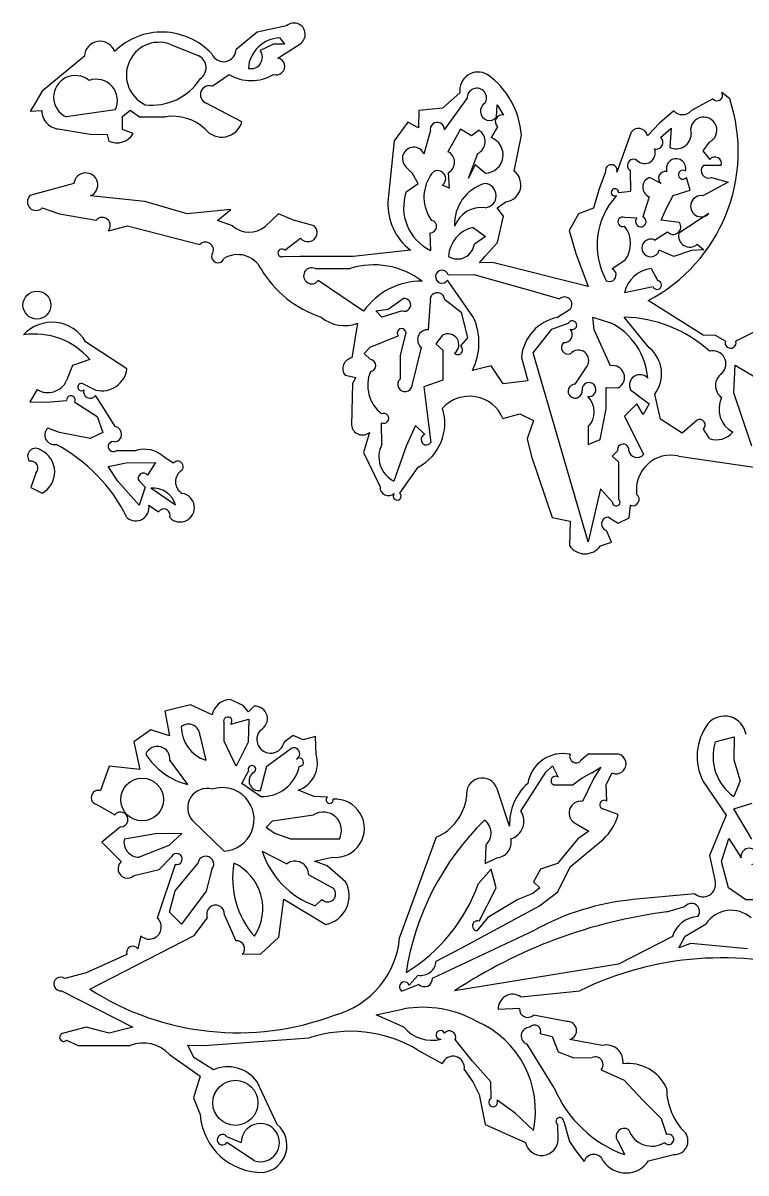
# Model space of a CAD drawing. Extents: x 0.1 to 7.7, y 0.72 to 10.33.
# Drawn here: x 4.033 to 5.688, y 2.604 to 5.236 of the extents above; entities that cross this region are included whole.
import ezdxf

# ---------------------------------------------------------------- set-up
doc = ezdxf.new("R2010")
doc.units = 0

msp = doc.modelspace()

# ---------------------------------------------------------------- linework, layer by layer
at = {"layer": 'Default', "color": 162, "linetype": 'CONTINUOUS'}
for p, q in [((4.569151, 5.21457), (4.52074, 5.175436)), ((4.635829, 5.229183), (4.569151, 5.21457)), ((4.368835, 5.187517), (4.435244, 5.160687)), ((4.606215, 5.187517), (4.575648, 5.172503)), ((4.63169, 5.187294), (4.606215, 5.187517)), ((4.616495, 5.155498), (4.666192, 5.187611)), ((4.620324, 5.201544), (4.63169, 5.187294)), ((4.173607, 5.159734), (4.077007, 5.079655)), ((4.465758, 5.091119), (4.504422, 5.118072)), ((4.077007, 5.079655), (4.058223, 5.048137)), ((5.033015, 5.075759), (4.993204, 5.040938)), ((4.997695, 4.991461), (5.049406, 5.062986)), ((5.6122, 5.062516), (5.563147, 5.035154)), ((5.650549, 5.062095), (5.632406, 5.076779)), ((4.058223, 5.048137), (4.049557, 5.034124)), ((4.049557, 5.034124), (4.075642, 5.035263)), ((4.243972, 5.036781), (4.131944, 5.020849)), ((4.260198, 5.021467), (4.277886, 5.036474)), ((4.277886, 5.036474), (4.299227, 5.020849)), ((4.534075, 5.009846), (4.450906, 5.052955)), ((4.938837, 5.035493), (4.938475, 4.995555)), ((4.993204, 5.040938), (4.938837, 5.035493)), ((5.116821, 5.020266), (5.11814, 5.048707)), ((5.11814, 5.048707), (5.132959, 5.025099)), ((5.52237, 5.034738), (5.490118, 5.006317)), ((4.260401, 4.992043), (4.260198, 5.021467)), ((4.299227, 5.020849), (4.359193, 5.020849)), ((4.91401, 5.008527), (4.882674, 4.965741)), ((4.938475, 4.995555), (4.91401, 5.008527)), ((5.490118, 5.006317), (5.462087, 4.977799)), ((4.117599, 4.993064), (4.186832, 4.981399)), ((4.186832, 4.981399), (4.225401, 4.98021)), ((4.225401, 4.98021), (4.229167, 4.965294)), ((4.284998, 4.982608), (4.260401, 4.992043)), ((4.950813, 4.93632), (4.965278, 4.987957)), ((5.03409, 4.993085), (5.005505, 4.940996)), ((5.059101, 4.977758), (5.03409, 4.993085)), ((5.077032, 4.990129), (5.059101, 4.977758)), ((5.119015, 4.998216), (5.104167, 4.973381)), ((5.156985, 4.896505), (5.173611, 4.979138)), ((5.424027, 4.983929), (5.392106, 4.894366)), ((5.492118, 4.97379), (5.516219, 4.994679)), ((5.516219, 4.994679), (5.513568, 4.950601)), ((4.882674, 4.965741), (4.868056, 4.826142)), ((5.603501, 4.96281), (5.588597, 4.942914)), ((5.052645, 4.880429), (5.073654, 4.93686)), ((5.588597, 4.942914), (5.604726, 4.923202)), ((4.924613, 4.891322), (4.909454, 4.906371)), ((5.067711, 4.911404), (5.052645, 4.880429)), ((5.090872, 4.892361), (5.067711, 4.911404)), ((5.423918, 4.850521), (5.423611, 4.897852)), ((5.631299, 4.909265), (5.590498, 4.909933)), ((4.937077, 4.868382), (4.924613, 4.891322)), ((5.005936, 4.892965), (5.007971, 4.857525)), ((5.366511, 4.895219), (5.35056, 4.853602)), ((5.493341, 4.868412), (5.466885, 4.882035)), ((5.560308, 4.853514), (5.551406, 4.882158)), ((5.64718, 4.871089), (5.589183, 4.84033)), ((5.608613, 4.88196), (5.64718, 4.871089)), ((4.149354, 4.868662), (4.048609, 4.840566)), ((4.910152, 4.849519), (4.937077, 4.868382)), ((5.007971, 4.857525), (4.992764, 4.864526)), ((5.35056, 4.853602), (5.338321, 4.811614)), ((5.395965, 4.847897), (5.423918, 4.850521)), ((5.52128, 4.84065), (5.560308, 4.853514)), ((4.311376, 4.827088), (4.187654, 4.840152)), ((4.40832, 4.798626), (4.311376, 4.827088)), ((5.118204, 4.812647), (5.138183, 4.826545)), ((5.466232, 4.837992), (5.451389, 4.792351)), ((5.505886, 4.81197), (5.52128, 4.84065)), ((4.076862, 4.812523), (4.116401, 4.798626)), ((4.116401, 4.798626), (4.200657, 4.78472)), ((4.508399, 4.808952), (4.40832, 4.798626)), ((4.478363, 4.783471), (4.508399, 4.808952)), ((4.617868, 4.798797), (4.587479, 4.770196)), ((4.652096, 4.784738), (4.617868, 4.798797)), ((5.132934, 4.793899), (5.118204, 4.812647)), ((5.119064, 4.733585), (5.132934, 4.793899)), ((5.304386, 4.798857), (5.283246, 4.760648)), ((5.338321, 4.811614), (5.304386, 4.798857)), ((5.437883, 4.788955), (5.409918, 4.790695)), ((5.493736, 4.784247), (5.505886, 4.81197)), ((5.602697, 4.799419), (5.533762, 4.75461)), ((4.228139, 4.760353), (4.271898, 4.77151)), ((4.271898, 4.77151), (4.437619, 4.72907)), ((4.512452, 4.771415), (4.478363, 4.783471)), ((4.699536, 4.771505), (4.652096, 4.784738)), ((5.063148, 4.767981), (5.091793, 4.746999)), ((5.535613, 4.77887), (5.493736, 4.784247)), ((4.632084, 4.715451), (4.668028, 4.743648)), ((4.964382, 4.755033), (4.965278, 4.715293)), ((5.091793, 4.746999), (5.066006, 4.729774)), ((5.283246, 4.760648), (5.298611, 4.708572)), ((5.478692, 4.738686), (5.508364, 4.757738)), ((4.919542, 4.715814), (4.788528, 4.701404)), ((5.090767, 4.702258), (5.119064, 4.733585)), ((5.522385, 4.701333), (5.488896, 4.715668)), ((5.562689, 4.715293), (5.522385, 4.701333)), ((5.591199, 4.716849), (5.562689, 4.715293)), ((5.576178, 4.729182), (5.591199, 4.716849)), ((4.666861, 4.701404), (4.627086, 4.70093)), ((4.788528, 4.701404), (4.666861, 4.701404)), ((5.077953, 4.686698), (5.090767, 4.702258)), ((5.107244, 4.687747), (5.077953, 4.686698)), ((5.326726, 4.632376), (5.107244, 4.687747)), ((5.298611, 4.708572), (5.326726, 4.632376)), ((5.410726, 4.692002), (5.381661, 4.673289)), ((4.701718, 4.673626), (4.781346, 4.673626)), ((5.005976, 4.659737), (5.064885, 4.659888)), ((5.064885, 4.659888), (5.200895, 4.622328)), ((5.470738, 4.674186), (5.48618, 4.645862)), ((4.8125, 4.576404), (4.708637, 4.64665)), ((5.064221, 4.561867), (5.004314, 4.646838)), ((5.200895, 4.622328), (5.260692, 4.604181)), ((5.475159, 4.631959), (5.409722, 4.61807)), ((4.840518, 4.576615), (4.868576, 4.580474)), ((4.868576, 4.580474), (4.902737, 4.60495)), ((4.961048, 4.533721), (4.965278, 4.59808)), ((4.997579, 4.603729), (5.0357, 4.573893)), ((5.28571, 4.581163), (5.256235, 4.562009)), ((5.589977, 4.521252), (5.463765, 4.600271)), ((4.854167, 4.562515), (4.840518, 4.576615)), ((4.900722, 4.576796), (4.854167, 4.562515)), ((5.0357, 4.573893), (5.050322, 4.514942)), ((5.336809, 4.562796), (5.377468, 4.54963)), ((5.340278, 4.533418), (5.336809, 4.562796)), ((5.466353, 4.492521), (5.408849, 4.56249)), ((4.79875, 4.548475), (4.78575, 4.469078)), ((5.2003, 4.481221), (5.243317, 4.534964)), ((5.243317, 4.534964), (5.281022, 4.548938)), ((5.377669, 4.451012), (5.340278, 4.533418)), ((5.745862, 4.548626), (5.66457, 4.507358)), ((4.270836, 4.44447), (4.176079, 4.506293)), ((4.8277, 4.493667), (4.891746, 4.519827)), ((4.907776, 4.520186), (4.895833, 4.475251)), ((4.993133, 4.520922), (4.977469, 4.501305)), ((4.977469, 4.501305), (4.993958, 4.487315)), ((5.050322, 4.514942), (5.03443, 4.496621)), ((5.618244, 4.520624), (5.589977, 4.521252)), ((5.640506, 4.507902), (5.618244, 4.520624)), ((4.813418, 4.479689), (4.8277, 4.493667)), ((4.828004, 4.465368), (4.813418, 4.479689)), ((4.895833, 4.475251), (4.895833, 4.420726)), ((4.923869, 4.40645), (4.945006, 4.493182)), ((4.993958, 4.487315), (4.993569, 4.41849)), ((5.326389, 4.048624), (5.2003, 4.481221)), ((4.146373, 4.451817), (4.132617, 4.417363)), ((4.185577, 4.465952), (4.146373, 4.451817)), ((5.104532, 4.450943), (5.061476, 4.440748)), ((5.131944, 4.409736), (5.104532, 4.450943)), ((5.173611, 4.469972), (5.188248, 4.416797)), ((5.297071, 4.409107), (5.324062, 4.450566)), ((5.659722, 4.389538), (5.663236, 4.452432)), ((5.663236, 4.452432), (5.712156, 4.423388)), ((4.769975, 4.429791), (4.794814, 4.424653)), ((4.794814, 4.424653), (4.787186, 4.410402)), ((4.065345, 4.396853), (4.04827, 4.368484)), ((4.170909, 4.409923), (4.199551, 4.395752)), ((4.787186, 4.410402), (4.784722, 4.315364)), ((4.993569, 4.41849), (4.950577, 4.40318)), ((4.950577, 4.40318), (4.966272, 4.275497)), ((5.188248, 4.416797), (5.131944, 4.409736)), ((5.367483, 4.401401), (5.395482, 4.40097)), ((5.368056, 4.352687), (5.367483, 4.401401)), ((5.423217, 4.396354), (5.466305, 4.364228)), ((4.086635, 4.36807), (4.132506, 4.37183)), ((4.214788, 4.358464), (4.19843, 4.382971)), ((5.492078, 4.328904), (5.478763, 4.386325)), ((5.701049, 4.266943), (5.659722, 4.389538)), ((4.04827, 4.368484), (4.086635, 4.36807)), ((4.151483, 4.367815), (4.20233, 4.334938)), ((4.2439, 4.312027), (4.214788, 4.358464)), ((5.354314, 4.282384), (5.368056, 4.352687)), ((5.438056, 4.364263), (5.409722, 4.33612)), ((5.452693, 4.339472), (5.438056, 4.364263)), ((5.466305, 4.364228), (5.452693, 4.339472)), ((4.20233, 4.334938), (4.215279, 4.298791)), ((4.854167, 4.270947), (4.853249, 4.320805)), ((5.131417, 4.330427), (5.170366, 4.341316)), ((5.170366, 4.341316), (5.201726, 4.325987)), ((5.201726, 4.325987), (5.186915, 4.28386)), ((5.409722, 4.33612), (5.453055, 4.248285)), ((5.541311, 4.296892), (5.492078, 4.328904)), ((5.575617, 4.326422), (5.541311, 4.296892)), ((4.116045, 4.298513), (4.08927, 4.308109)), ((4.18649, 4.284736), (4.116045, 4.298513)), ((4.215279, 4.298791), (4.18649, 4.284736)), ((4.826196, 4.298799), (4.812116, 4.252733)), ((4.931244, 4.314239), (4.909722, 4.267223)), ((4.952382, 4.293956), (4.931244, 4.314239)), ((5.326389, 4.311421), (5.326244, 4.271005)), ((5.604167, 4.284736), (5.590278, 4.306542)), ((4.909722, 4.267223), (4.881944, 4.187513)), ((5.186915, 4.28386), (5.196793, 4.24351)), ((5.326244, 4.271005), (5.354314, 4.282384)), ((4.289565, 4.256958), (4.245713, 4.256958)), ((4.376814, 4.228668), (4.355233, 4.242522)), ((4.812116, 4.252733), (4.850185, 4.174158)), ((5.196793, 4.24351), (5.243716, 4.103699)), ((5.393579, 4.25629), (5.38119, 4.244224)), ((5.38119, 4.244224), (5.395988, 4.231597)), ((5.534132, 4.244341), (5.732686, 4.21558)), ((4.227482, 4.220755), (4.268807, 4.22918)), ((4.249627, 4.187439), (4.227482, 4.220755)), ((4.268807, 4.22918), (4.33577, 4.230183)), ((4.33577, 4.230183), (4.317826, 4.200862)), ((4.895685, 4.159566), (4.9375, 4.219473)), ((5.395988, 4.231597), (5.395833, 4.178508)), ((4.0625, 4.2055), (4.051022, 4.172657)), ((4.298611, 4.131958), (4.249627, 4.187439)), ((4.298584, 4.187541), (4.312504, 4.173299)), ((4.051022, 4.172657), (4.076389, 4.159736)), ((4.312504, 4.173299), (4.298611, 4.131958)), ((4.381944, 4.131958), (4.325093, 4.170831)), ((5.354647, 4.169278), (5.326389, 4.048624)), ((5.38204, 4.13938), (5.354647, 4.169278)), ((5.395833, 4.178508), (5.395833, 4.146143)), ((4.320668, 4.132554), (4.343041, 4.117069)), ((5.419973, 4.103603), (5.423541, 4.131884)), ((5.243716, 4.103699), (5.285315, 4.095984)), ((5.285315, 4.095984), (5.283751, 4.03972)), ((5.373314, 4.105129), (5.395287, 4.091355)), ((5.395287, 4.091355), (5.419973, 4.103603)), ((5.380262, 4.047778), (5.368722, 4.074313)), ((5.354588, 4.03945), (5.380262, 4.047778)), ((4.536907, 3.673752), (4.507058, 3.687386)), ((4.416075, 3.675351), (4.357607, 3.660762)), ((4.357607, 3.660762), (4.368424, 3.604632)), ((4.466069, 3.652572), (4.416075, 3.675351)), ((4.549021, 3.659395), (4.536907, 3.673752)), ((4.561892, 3.672239), (4.549021, 3.659395)), ((4.493056, 3.592428), (4.492936, 3.634042)), ((4.508311, 3.631193), (4.549632, 3.642705)), ((4.549632, 3.642705), (4.548159, 3.589963)), ((4.325249, 3.618067), (4.286808, 3.590955)), ((4.368424, 3.604632), (4.325249, 3.618067)), ((4.437599, 3.606053), (4.451389, 3.548622)), ((4.286808, 3.590955), (4.300347, 3.52763)), ((4.507557, 3.561572), (4.493056, 3.592428)), ((4.548159, 3.589963), (4.520833, 3.534734)), ((4.651339, 3.604744), (4.630384, 3.589658)), ((4.674049, 3.594904), (4.651339, 3.604744)), ((4.702197, 3.602652), (4.674049, 3.594904)), ((4.703694, 3.561843), (4.702197, 3.602652)), ((5.617401, 3.590303), (5.660613, 3.602277)), ((5.660613, 3.602277), (5.659722, 3.549259)), ((4.520833, 3.534734), (4.507557, 3.561572)), ((4.59071, 3.535081), (4.645055, 3.574277)), ((5.326515, 3.562511), (5.309717, 3.547621)), ((5.395989, 3.562332), (5.326515, 3.562511)), ((4.229829, 3.535215), (4.210027, 3.47885)), ((4.300347, 3.52763), (4.229829, 3.535215)), ((4.36918, 3.548062), (4.409722, 3.493067)), ((4.576664, 3.479504), (4.59071, 3.535081)), ((5.229372, 3.521019), (5.245075, 3.535816)), ((5.245075, 3.535816), (5.257928, 3.50952)), ((5.334716, 3.519923), (5.355384, 3.532251)), ((5.355384, 3.532251), (5.340136, 3.509258)), ((5.659722, 3.549259), (5.674145, 3.501677)), ((4.533757, 3.495458), (4.549257, 3.523745)), ((5.172705, 3.431791), (5.229372, 3.521019)), ((5.340136, 3.509258), (5.313138, 3.454414)), ((5.367764, 3.492717), (5.38117, 3.519441)), ((5.674145, 3.501677), (5.659722, 3.465289)), ((4.576389, 3.465289), (4.533757, 3.495458)), ((4.699367, 3.465289), (4.663027, 3.479791)), ((5.146718, 3.397709), (5.118332, 3.483055)), ((5.247884, 3.492084), (5.292144, 3.492244)), ((5.369084, 3.455095), (5.367764, 3.492717)), ((5.589519, 3.500048), (5.642104, 3.423056)), ((4.729727, 3.464166), (4.699367, 3.465289)), ((5.659572, 3.437347), (5.702047, 3.450446)), ((4.201831, 3.446812), (4.242638, 3.423616)), ((4.60402, 3.409565), (4.697977, 3.423622)), ((5.395215, 3.424026), (5.361346, 3.436778)), ((5.642104, 3.423056), (5.604167, 3.330232)), ((5.701389, 3.368066), (5.659572, 3.437347)), ((4.256097, 3.395867), (4.213542, 3.361304)), ((4.493056, 3.340288), (4.420692, 3.410378)), ((4.589634, 3.39492), (4.60402, 3.409565)), ((5.298706, 3.403265), (5.327987, 3.386491)), ((4.264769, 3.368711), (4.341023, 3.381955)), ((4.341023, 3.381955), (4.396412, 3.381154)), ((4.396412, 3.381154), (4.366438, 3.35354)), ((4.607722, 3.381955), (4.589634, 3.39492)), ((4.645833, 3.368066), (4.607722, 3.381955)), ((4.978796, 3.372191), (4.89482, 3.142867)), ((5.327987, 3.386491), (5.302578, 3.368601)), ((5.631605, 3.316415), (5.64845, 3.369318)), ((5.64845, 3.369318), (5.676516, 3.325078)), ((4.213542, 3.361304), (4.257318, 3.316657)), ((4.366438, 3.35354), (4.298611, 3.3264)), ((4.756965, 3.368066), (4.645833, 3.368066)), ((5.092163, 3.354836), (5.090944, 3.312027)), ((5.302578, 3.368601), (5.256211, 3.312062)), ((5.284981, 3.304246), (5.361309, 3.368027)), ((4.344317, 3.298263), (4.372448, 3.327408)), ((4.580277, 3.340626), (4.636809, 3.31153)), ((4.699715, 3.317818), (4.741073, 3.3264)), ((4.729423, 3.306871), (4.699715, 3.317818)), ((5.090944, 3.312027), (5.117473, 3.325169)), ((5.604167, 3.330232), (5.616932, 3.271404)), ((5.64776, 3.256294), (5.631605, 3.316415)), ((4.28759, 3.284733), (4.344317, 3.298263)), ((4.380954, 3.309863), (4.340278, 3.187404)), ((4.381206, 3.249822), (4.433189, 3.312025)), ((4.465278, 3.298908), (4.452295, 3.248789)), ((4.77112, 3.270502), (4.729423, 3.306871)), ((5.104704, 3.299045), (5.075406, 3.26602)), ((5.115957, 3.256288), (5.104704, 3.299045)), ((5.217011, 3.299479), (5.201386, 3.270559)), ((5.256211, 3.312062), (5.217011, 3.299479)), ((5.256944, 3.24724), (5.284981, 3.304246)), ((4.686916, 3.28597), (4.744015, 3.254611)), ((5.201386, 3.270559), (5.215747, 3.256343)), ((4.368044, 3.200804), (4.381206, 3.249822)), ((4.452295, 3.248789), (4.395833, 3.173621)), ((5.077169, 3.180434), (5.115957, 3.256288)), ((5.200035, 3.243121), (5.165372, 3.23009)), ((5.215747, 3.256343), (5.200035, 3.243121)), ((5.215434, 3.215288), (5.256944, 3.24724)), ((5.570559, 3.243066), (5.429009, 3.229453)), ((5.6875, 3.229177), (5.64776, 3.256294)), ((4.618196, 3.143556), (4.630113, 3.230198)), ((4.630113, 3.230198), (4.725771, 3.172594)), ((4.716746, 3.229969), (4.701389, 3.215288)), ((5.035757, 3.118066), (5.215434, 3.215288)), ((5.165372, 3.23009), (5.09703, 3.188298)), ((5.506443, 3.201399), (5.547951, 3.213376)), ((5.750598, 3.229177), (5.6875, 3.229177)), ((4.395833, 3.173621), (4.368044, 3.200804)), ((4.42426, 3.147582), (4.455066, 3.188082)), ((4.493788, 3.194215), (4.520219, 3.135249)), ((5.09703, 3.188298), (5.071934, 3.158144)), ((4.969999, 3.049611), (5.203733, 3.159586)), ((5.54871, 3.145937), (5.596289, 3.173806)), ((4.18606, 3.024326), (4.42426, 3.147582)), ((4.302347, 3.146872), (4.295599, 3.11705)), ((4.57695, 3.105304), (4.618196, 3.143556)), ((5.51927, 3.145026), (5.396197, 3.081452)), ((5.534008, 3.119135), (5.54871, 3.145937)), ((4.97851, 3.088426), (5.035757, 3.118066)), ((5.561835, 3.129445), (5.534008, 3.119135)), ((5.690873, 3.117039), (5.561835, 3.129445)), ((4.270788, 3.104133), (4.177215, 3.06221)), ((4.534556, 3.10436), (4.57695, 3.105304)), ((5.396197, 3.081452), (5.020833, 3.020843)), ((4.177215, 3.06221), (4.128366, 3.048621)), ((4.916449, 3.033997), (4.937289, 3.056634)), ((4.938906, 3.035507), (4.900463, 3.019847)), ((4.121308, 3.021097), (4.284189, 2.937875)), ((5.17247, 3.006954), (5.307309, 3.020843)), ((4.841137, 2.965865), (4.904778, 2.979176)), ((5.169227, 2.980185), (5.120585, 2.978196)), ((4.904682, 2.937509), (4.841137, 2.965865)), ((5.27771, 2.950626), (5.201562, 2.965287)), ((4.177518, 2.937509), (4.12535, 2.923551)), ((4.230336, 2.92362), (4.177518, 2.937509)), ((4.284189, 2.937875), (4.230336, 2.92362)), ((5.216906, 2.922787), (5.243803, 2.916557)), ((4.132606, 2.907791), (4.158954, 2.895843)), ((4.158954, 2.895843), (4.278226, 2.895843)), ((4.410247, 2.896247), (4.447487, 2.895843)), ((4.423926, 2.867817), (4.410247, 2.896247)), ((4.447487, 2.895843), (4.688127, 2.912878)), ((5.061593, 2.859883), (5.022095, 2.909143)), ((5.248883, 2.7984), (5.186843, 2.898556)), ((5.243803, 2.916557), (5.25801, 2.881291)), ((5.358801, 2.895843), (5.284781, 2.909674)), ((4.368025, 2.874859), (4.438232, 2.825133)), ((4.936867, 2.885035), (4.992576, 2.854168)), ((5.25801, 2.881291), (5.293477, 2.867552)), ((4.469069, 2.840287), (4.423926, 2.867817)), ((5.103672, 2.812857), (5.061593, 2.859883)), ((5.293477, 2.867552), (5.335636, 2.868065)), ((4.438232, 2.825133), (4.423125, 2.775785)), ((5.042973, 2.840543), (5.062507, 2.812502)), ((5.356252, 2.839621), (5.409125, 2.815967)), ((4.614647, 2.715013), (4.56855, 2.812332)), ((5.062507, 2.812502), (5.077008, 2.783774)), ((5.104167, 2.774712), (5.103672, 2.812857)), ((5.409125, 2.815967), (5.451437, 2.770792)), ((4.423125, 2.775785), (4.438423, 2.737512)), ((5.077008, 2.783774), (5.090627, 2.714788)), ((5.159588, 2.740836), (5.117937, 2.77071)), ((5.451437, 2.770792), (5.4933, 2.728867)), ((5.201389, 2.701398), (5.159588, 2.740836)), ((5.090627, 2.714788), (5.183242, 2.67362)), ((5.257701, 2.680615), (5.256944, 2.713934)), ((5.270685, 2.721485), (5.283787, 2.675785)), ((5.4933, 2.728867), (5.505925, 2.691633)), ((4.498808, 2.687509), (4.53257, 2.673493)), ((4.5625, 2.631953), (4.499701, 2.67362)), ((5.283787, 2.675785), (5.298072, 2.654413)), ((5.395833, 2.674674), (5.409722, 2.645842)), ((5.298072, 2.654413), (5.31721, 2.630335)), ((5.464839, 2.631953), (5.522636, 2.645842))]:
    msp.add_line(p, q, dxfattribs=at)
for centre, radius in [((4.064676, 4.590053), 0.031882), ((4.305417, 3.458526), 0.048993), ((4.518949, 2.764412), 0.051595)]:
    msp.add_circle(centre, radius, dxfattribs=at)
for centre, radius, start, end in [((4.350867, 5.059401), 0.155493, 42.798374, 134.230205), ((4.653007, 5.209855), 0.025858, 300.65787, 491.627907), ((4.209123, 5.158341), 0.035543, 20.552172, 177.753757), ((4.344548, 5.116498), 0.075057, 71.120171, 244.723717), ((4.6232, 5.126834), 0.074765, 92.204698, 176.067968), ((4.421193, 5.133383), 0.030707, 303.375662, 422.769093), ((4.491738, 5.176212), 0.029013, 202.634302, 358.466887), ((4.554773, 5.157138), 0.02592, 256.24664, 396.355123), ((4.612268, 5.136447), 0.019514, 251.13456, 437.491535), ((4.15252, 5.065956), 0.049577, 50.449223, 245.480049), ((4.200431, 5.0584), 0.048612, 333.594836, 469.644324), ((4.328271, 5.178085), 0.130414, 263.054379, 327.357436), ((4.555266, 5.202687), 0.098716, 238.998754, 300.89815), ((5.074426, 5.08172), 0.041839, 59.49619, 188.191718), ((4.987257, 4.965586), 0.186846, 4.15938, 54.536003), ((4.459242, 5.071683), 0.020499, 71.465705, 246.005967), ((5.071669, 5.064149), 0.022293, 326.589673, 542.989155), ((5.28508, 4.941224), 0.384938, 297.657857, 378.300529), ((5.621952, 5.070145), 0.012381, 218.038086, 392.39607), ((4.117591, 5.035014), 0.041949, 179.659684, 270.010789), ((5.100783, 5.033747), 0.020951, 120.094392, 319.951619), ((5.542569, 5.053548), 0.027601, 222.960782, 318.206615), ((4.376283, 4.915657), 0.106572, 46.516501, 99.22743), ((4.487595, 5.022711), 0.048228, 218.055645, 344.529021), ((4.981262, 4.991788), 0.016437, 358.860348, 553.480391), ((5.129461, 5.009855), 0.01564, 77.076643, 228.090996), ((5.59108, 4.990206), 0.03008, 294.390483, 557.494021), ((4.247242, 5.005682), 0.044249, 245.889662, 328.569504), ((5.059817, 4.964479), 0.030891, 296.609959, 416.132232), ((5.441937, 4.973909), 0.020522, 10.926971, 150.773852), ((5.527688, 4.982323), 0.034723, 246.0053, 358.086368), ((4.927199, 4.925398), 0.026018, 24.821172, 226.99684), ((5.090244, 4.934065), 0.041709, 270.862439, 430.499902), ((5.455713, 4.938364), 0.024435, 224.110272, 383.385493), ((5.482797, 4.962193), 0.014878, 251.759171, 411.209981), ((4.994195, 4.916877), 0.026639, 296.151546, 424.877926), ((5.430254, 4.909997), 0.013844, 55.133964, 241.323601), ((5.527761, 4.9028), 0.022297, 344.553877, 558.796527), ((5.616749, 4.913825), 0.015248, 342.598479, 502.050304), ((4.982175, 4.87947), 0.018315, 305.319156, 520.062597), ((5.133557, 4.865294), 0.039025, 276.808738, 413.105963), ((5.379423, 4.898229), 0.013258, 343.058959, 553.122661), ((5.503349, 4.880374), 0.015596, 77.767642, 230.083052), ((5.543259, 4.888474), 0.010309, 54.44787, 322.216082), ((5.602138, 4.897619), 0.016945, 133.38884, 292.465911), ((4.176526, 4.865183), 0.027393, 293.968188, 532.704655), ((5.040259, 4.836999), 0.089685, 147.099179, 216.164605), ((5.47495, 4.859889), 0.023569, 110.009108, 248.29103), ((5.013196, 4.813405), 0.109189, 160.685999, 243.969216), ((5.11633, 4.776436), 0.09566, 106.029946, 183.348536), ((5.088115, 4.840602), 0.027833, 275.026862, 446.292886), ((5.387682, 4.848191), 0.008288, 357.962856, 656.104214), ((4.062745, 4.826554), 0.019904, 135.252155, 315.175423), ((5.001995, 4.82147), 0.13402, 178.001997, 232.031999), ((5.514237, 4.727233), 0.16731, 137.275052, 209.106141), ((5.58526, 4.816347), 0.024302, 80.710719, 315.849714), ((4.214344, 4.772476), 0.018365, 318.690968, 498.187167), ((5.08183, 4.748505), 0.06496, 82.281719, 159.881734), ((5.405237, 4.780857), 0.010895, 64.558549, 293.98399), ((5.447023, 4.78116), 0.012013, 139.540178, 428.691263), ((4.550678, 4.814642), 0.057704, 228.51405, 309.624819), ((4.684938, 4.756269), 0.021101, 216.738091, 406.223983), ((4.964727, 4.76972), 0.014691, 268.652965, 437.712589), ((5.07906, 4.697536), 0.07222, 102.728423, 176.930169), ((5.359137, 4.730766), 0.06453, 323.078432, 398.461288), ((5.521245, 4.769263), 0.017284, 221.819373, 393.769302), ((5.469545, 4.72086), 0.020035, 62.834814, 344.98027), ((5.559168, 4.748898), 0.02604, 167.329693, 310.785418), ((4.450527, 4.716353), 0.01812, 324.495192, 495.426586), ((4.625303, 4.709665), 0.008914, 40.4782, 281.532708), ((5.027399, 4.734483), 0.038893, 238.269176, 353.04514), ((4.478961, 4.701317), 0.014409, 161.746154, 341.49762), ((4.524129, 4.645358), 0.060274, 27.332943, 121.511615), ((4.792487, 4.799739), 0.249397, 210.533709, 251.932152), ((4.693547, 4.657155), 0.018387, 63.614667, 325.156758), ((4.836312, 4.500843), 0.181316, 52.595033, 107.647211), ((4.991932, 4.654989), 0.014824, 18.680492, 326.641649), ((5.374975, 4.659511), 0.015315, 243.140898, 424.112133), ((5.479401, 4.603537), 0.071178, 96.990023, 168.218146), ((4.944867, 4.482709), 0.162172, 89.440059, 144.707736), ((5.484253, 4.63607), 0.00998, 204.326098, 438.86361), ((4.981216, 4.602121), 0.016442, 5.613363, 194.224055), ((5.272326, 4.591722), 0.017047, 321.728324, 493.037374), ((4.90562, 4.590594), 0.014642, 250.456553, 461.358184), ((4.768992, 4.626676), 0.083672, 229.93672, 290.833314), ((4.9349, 4.504208), 0.141593, 333.372935, 384.030281), ((5.276455, 4.460751), 0.103257, 101.29273, 174.876802), ((5.290111, 4.544181), 0.010259, 242.017957, 512.373306), ((5.402574, 4.262715), 0.299841, 47.81518, 88.800837), ((4.099212, 4.462032), 0.088699, 29.934255, 137.341372), ((4.899624, 4.526103), 0.010073, 324.028352, 578.540901), ((4.958726, 4.511196), 0.022644, 84.114132, 232.705077), ((5.271887, 4.522609), 0.018342, 263.620939, 403.01554), ((5.309172, 4.411484), 0.154106, 4.158317, 63.693256), ((4.058674, 4.356151), 0.167812, 40.867357, 98.461014), ((5.005715, 4.499641), 0.024722, 306.443275, 480.59278), ((5.280701, 4.493333), 0.015487, 134.488821, 292.915858), ((5.652454, 4.503919), 0.012594, 161.563964, 375.845132), ((5.027898, 4.487786), 0.010988, 226.973659, 413.530036), ((5.304326, 4.463415), 0.02355, 326.934834, 498.339503), ((5.418095, 4.433058), 0.07658, 322.392293, 410.93852), ((5.61163, 4.455717), 0.030176, 313.158907, 464.796402), ((4.789634, 4.444708), 0.024678, 99.056242, 217.190717), ((4.82692, 4.45176), 0.013651, 274.478839, 445.44531), ((5.382956, 4.424703), 0.026835, 297.82526, 461.363138), ((4.213396, 4.452005), 0.057932, 256.173071, 352.526301), ((4.905958, 4.406826), 0.084028, 158.112814, 231.566743), ((5.444787, 4.40688), 0.024001, 41.103126, 206.010764), ((5.651792, 4.406002), 0.033889, 125.170444, 234.150097), ((4.089953, 4.436718), 0.046849, 238.312928, 335.597293), ((4.166457, 4.402702), 0.008483, 58.34405, 312.621374), ((4.186408, 4.39184), 0.014939, 161.986459, 323.582583), ((4.907453, 4.408879), 0.016595, 134.445573, 351.582174), ((5.296592, 4.393081), 0.016033, 88.287891, 369.551233), ((5.328298, 4.396863), 0.015934, 260.96121, 544.036584), ((4.142531, 4.372357), 0.010038, 333.100071, 543.007968), ((5.054671, 4.298236), 0.083224, 22.755475, 137.760108), ((5.290377, 4.34597), 0.049904, 316.188261, 404.789319), ((5.686489, 4.3524), 0.060482, 154.400474, 241.409283), ((4.884735, 4.320046), 0.113574, 297.683484, 377.491517), ((4.85858, 4.330784), 0.011314, 241.884772, 475.40874), ((5.582076, 4.315839), 0.012398, 311.41928, 481.396776), ((4.10452, 4.29262), 0.021737, 134.556191, 280.255774), ((4.240575, 4.294492), 0.017848, 278.596371, 439.264815), ((4.809866, 4.318116), 0.025294, 186.246596, 310.208465), ((4.95619, 4.282366), 0.0122, 108.189833, 325.731182), ((5.620408, 4.330328), 0.048398, 250.392531, 320.115155), ((3.928816, 3.934104), 0.381971, 26.439931, 61.957511), ((4.23915, 4.26624), 0.011367, 68.896361, 305.261392), ((4.909328, 4.242971), 0.06185, 153.107669, 243.720908), ((5.406529, 4.258779), 0.013187, 354.408738, 550.881223), ((4.061747, 4.244212), 0.018302, 48.588618, 219.294262), ((4.050284, 4.208196), 0.055044, 298.310398, 424.647133), ((4.310134, 4.193949), 0.066281, 47.123615, 108.079066), ((5.438348, 4.260121), 0.018878, 187.998623, 321.171006), ((5.515772, 4.167502), 0.079002, 76.561196, 187.79695), ((4.051179, 4.216937), 0.016092, 314.708646, 462.913447), ((4.386555, 4.22032), 0.012829, 318.216934, 499.406409), ((4.412785, 4.185777), 0.030877, 122.660034, 239.646271), ((4.308266, 4.194113), 0.011702, 35.218714, 214.167675), ((4.330945, 4.11838), 0.052776, 14.908053, 96.365379), ((4.392285, 4.126607), 0.032892, 224.042638, 441.438537), ((4.869451, 4.173134), 0.019293, 176.958118, 312.312907), ((4.889389, 4.153012), 0.009088, 139.894039, 406.149058), ((4.291244, 4.126281), 0.030085, 227.277394, 372.034774), ((5.390744, 4.139075), 0.00871, 177.992704, 414.247334), ((5.428732, 4.145337), 0.014419, 248.897754, 412.55085), ((4.355154, 4.109086), 0.014507, 338.377752, 506.615867), ((5.372697, 4.089471), 0.015671, 87.743181, 255.305653), ((5.319261, 4.063606), 0.042796, 213.926337, 325.635817), ((4.508083, 3.644642), 0.042756, 91.372621, 169.311327), ((4.563458, 3.643422), 0.02886, 296.619702, 453.110562), ((4.501615, 3.637968), 0.009526, 314.664014, 564.336095), ((5.638598, 3.599756), 0.049784, 8.881019, 139.700322), ((4.41163, 3.60512), 0.025986, 2.05772, 129.633157), ((4.474932, 3.624952), 0.079878, 179.870506, 252.857967), ((4.599531, 3.596195), 0.031538, 137.20597, 348.036869), ((5.701866, 3.557008), 0.125961, 143.486473, 206.884804), ((4.340335, 3.550997), 0.028994, 354.190026, 515.24744), ((5.724989, 3.557054), 0.112608, 162.826735, 234.578411), ((4.445628, 3.642526), 0.153712, 211.096582, 256.491353), ((4.652905, 3.563393), 0.013419, 295.720368, 485.800714), ((4.66516, 3.54395), 0.009769, 269.863601, 491.172468), ((4.64076, 3.54193), 0.066009, 289.714481, 377.557971), ((5.26857, 3.482745), 0.081106, 78.323131, 171.007967), ((5.298659, 3.55712), 0.014578, 159.720134, 319.335577), ((5.390448, 3.540241), 0.022776, 245.96089, 435.919789), ((4.556828, 3.527822), 0.008598, 297.569841, 568.301985), ((4.579962, 3.552295), 0.087079, 267.648299, 347.993593), ((4.572495, 3.501317), 0.022208, 121.757031, 280.819995), ((5.083966, 3.471625), 0.036217, 18.39669, 190.580017), ((5.251583, 3.501564), 0.010176, 51.430283, 248.681545), ((5.44917, 3.297311), 0.250312, 117.209667, 128.852778), ((4.205429, 3.462959), 0.016543, 73.860424, 257.439073), ((4.453879, 3.439562), 0.044194, 74.184489, 221.327437), ((4.488944, 3.412994), 0.072822, 273.236863, 468.428094), ((5.268176, 3.403594), 0.121601, 130.961303, 182.774049), ((4.734847, 3.457808), 0.008164, 128.842786, 368.645389), ((4.747772, 3.392637), 0.066575, 264.225218, 454.18098), ((4.9314, 3.4802), 0.117951, 293.692883, 352.583719), ((5.309531, 3.427821), 0.026836, 82.276605, 246.210281), ((5.363208, 3.446784), 0.010178, 54.738418, 259.458132), ((4.255975, 3.412947), 0.01708, 270.408077, 501.341294), ((4.720069, 3.387984), 0.041929, 331.638267, 481.793989), ((5.137353, 3.408894), 0.042119, 287.012554, 392.929988), ((5.280584, 3.455168), 0.118786, 312.811247, 344.801093), ((5.523497, 2.967199), 0.621131, 134.33488, 171.173237), ((5.067904, 3.382046), 0.036454, 311.717602, 413.828894), ((4.298848, 3.361279), 0.03488, 167.696573, 269.610657), ((5.114765, 3.360834), 0.035768, 274.342072, 372.568545), ((5.695248, 3.328044), 0.018966, 288.383148, 548.997364), ((4.272359, 3.300606), 0.021998, 133.140286, 313.816091), ((4.384369, 3.322353), 0.012949, 254.704445, 517.020842), ((4.451373, 3.3107), 0.018232, 319.698115, 535.833876), ((4.768735, 3.401547), 0.19806, 197.913757, 250.121285), ((4.655307, 3.285899), 0.031609, 0.127597, 125.818831), ((4.713688, 3.278557), 0.201173, 170.1265, 221.276849), ((4.467564, 3.209367), 0.114228, 326.212574, 425.190775), ((4.712304, 3.238288), 0.06706, 281.585025, 388.709963), ((4.704042, 3.399159), 0.394508, 301.423401, 340.276632), ((5.589553, 3.264097), 0.028338, 227.914253, 374.943804), ((4.730131, 3.242566), 0.01838, 223.263373, 400.940716), ((4.473582, 3.196484), 0.020333, 353.593701, 564.405469), ((5.484504, 2.6524), 0.579715, 95.493235, 118.968302), ((5.562881, 3.202297), 0.018592, 321.400399, 503.420811), ((4.321611, 3.166859), 0.027759, 226.055776, 407.743141), ((5.651904, 2.066873), 1.143813, 97.306189, 123.485427), ((5.580761, 3.12659), 0.064195, 92.991045, 163.310402), ((5.653755, 3.136621), 0.068448, 48.028211, 147.094011), ((5.073243, 3.169596), 0.011527, 70.085412, 263.481473), ((4.522217, 3.117404), 0.017956, 313.407894, 456.388937), ((4.694556, 3.159511), 0.200954, 284.870926, 355.249268), ((4.284162, 3.108731), 0.014142, 36.031464, 198.976982), ((4.943716, 3.09092), 0.034883, 259.383482, 355.899733), ((5.631772, 2.359164), 0.736951, 72.394297, 116.121662), ((4.118765, 3.036416), 0.015529, 51.810664, 279.423403), ((4.905866, 3.029848), 0.011367, 21.409042, 241.619805), ((4.951811, 3.048382), 0.01823, 224.933707, 363.864308), ((4.524667, 3.550452), 0.62567, 237.235262, 290.729786), ((5.153612, 2.979792), 0.033066, 55.229381, 182.767133), ((4.948698, 2.732197), 0.250854, 60.683581, 100.083482), ((5.188293, 2.979028), 0.019102, 176.527945, 313.998747), ((4.982428, 2.745998), 0.223457, 348.486947, 426.501934), ((5.279091, 2.929778), 0.020894, 285.803622, 453.790378), ((4.125946, 2.914275), 0.009295, 93.678671, 315.762844), ((4.782252, 2.628759), 0.299304, 58.896719, 108.329279), ((4.968626, 2.990785), 0.083229, 219.799756, 284.953081), ((4.988119, 2.920085), 0.009911, 20.900611, 281.542017), ((5.008788, 2.914762), 0.014445, 337.108634, 502.175569), ((5.193133, 2.917526), 0.019986, 90.948848, 251.656878), ((5.203781, 2.928391), 0.014271, 336.880461, 500.288522), ((4.307781, 2.819686), 0.081691, 42.484193, 111.210554), ((5.367914, 2.858328), 0.038606, 353.406922, 463.654705), ((5.017072, 2.844759), 0.026241, 350.754899, 518.988934), ((5.342964, 2.851683), 0.017946, 317.766526, 474.10007), ((4.501532, 2.764825), 0.082148, 35.331365, 113.276942), ((5.417372, 2.756527), 0.098, 25.122909, 96.507677), ((5.503702, 2.905986), 0.2766, 202.889929, 250.137325), ((5.646671, 2.797104), 0.140574, 179.580144, 226.271713), ((5.109011, 2.765691), 0.01024, 118.234312, 389.348211), ((4.580632, 2.747538), 0.142563, 184.03292, 270.908303), ((4.57631, 2.673456), 0.04374, 251.595124, 539.950338), ((4.574375, 2.667044), 0.062632, 277.815836, 409.984723), ((5.261651, 2.721646), 0.009035, 358.975808, 598.606425), ((4.489452, 2.679934), 0.012038, 38.99096, 328.364316), ((5.408877, 2.687577), 0.018347, 54.011081, 224.689147), ((5.472104, 2.72087), 0.055596, 199.379702, 301.799562), ((5.51077, 2.680841), 0.01183, 217.624474, 474.177336), ((5.523258, 2.677609), 0.031773, 268.877528, 394.315725), ((5.220048, 2.681631), 0.037667, 192.279734, 358.455097), ((5.33933, 2.623256), 0.023225, 19.990334, 162.252657), ((5.412745, 2.666157), 0.06232, 214.125343, 326.711949)]:
    msp.add_arc(centre, radius, start, end, dxfattribs=at)

doc.saveas('drawing.dxf')
